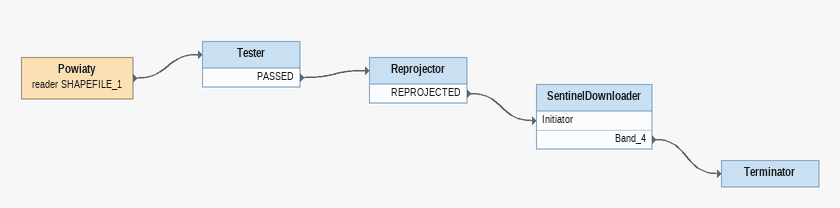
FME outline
Powiaty (reader SHAPEFILE_1)
    -> Tester
Tester
    PASSED -> Reprojector
Reprojector
    REPROJECTED -> SentinelDownloader [Initiator]
SentinelDownloader
    Band_4 -> Terminator
Terminator
